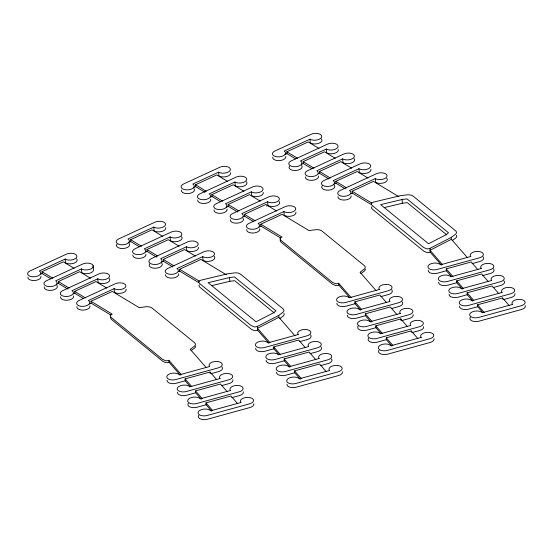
<?xml version="1.0" encoding="UTF-8"?>
<svg xmlns="http://www.w3.org/2000/svg" width="553" height="553" viewBox="0 0 553 553"><rect width="100%" height="100%" fill="white"/><g stroke="black" fill="none" stroke-linecap="round" stroke-linejoin="round"><path stroke-width="0.83" d="M110.337 317.47L111.416 319.399L162.817 361.344L165.99 362.664A3.138 1.618 -4 0 0 166.951 362.664L168.997 362.187L180.326 375.19M191.006 350.733L194.725 347.948A6.588 3.401 -4 0 0 195.555 346.199M278.74 315.452L283.081 312.203A6.588 3.401 -4 0 0 282.984 308.795L240.61 274.219A6.588 3.401 -4 0 0 234.866 272.857L227.663 273.77L200.725 280.233L199.128 281.069A3.138 1.618 -4 0 0 198.755 281.546L198.845 282.631L199.778 283.654L251.173 325.593L254.352 326.92A3.138 1.618 -4 0 0 255.313 326.913L257.352 326.443L278.74 315.452L278.871 317.325L294.949 335.775M279.624 318.735L283.343 315.95A6.588 3.401 -4 0 0 283.924 313.33M360.812 273.673L364.538 270.887A6.588 3.401 -4 0 0 365.367 269.131M451.276 237.403L455.617 234.154A6.588 3.401 -4 0 0 455.52 230.746L413.146 196.17A6.588 3.401 -4 0 0 407.402 194.808L400.206 195.721L373.261 202.184L371.664 203.02A3.138 1.618 -4 0 0 371.291 203.504L371.381 204.582L372.314 205.605L423.709 247.544L426.888 248.871A3.138 1.618 -4 0 0 427.849 248.864L429.888 248.394L451.276 237.403L451.407 239.276L467.485 257.726M452.16 240.686L455.879 237.908A6.588 3.401 -4 0 0 456.46 235.281M278.871 317.325L257.484 328.316L269.954 342.618M451.407 239.276L430.02 250.267L442.49 264.569M218.649 172.142L192.817 184.066A6.588 3.401 -4 0 1 191.746 188.912A6.588 3.401 -4 0 1 182.511 188.829A6.588 3.401 -4 0 1 183.582 183.983L219.728 167.296A6.588 3.401 -4 0 1 228.963 167.379A6.588 3.401 -4 0 1 227.891 172.225A6.588 3.401 -4 0 1 218.649 172.142L218.912 175.895A6.588 3.401 -4 0 0 226.682 176.511A6.588 3.401 -4 0 0 230.58 172.681M204.99 192.299L195.631 186.644L195.499 184.764L216.831 174.921L227.629 181.446M193.723 187.522L195.631 186.644M309.998 139.162L284.166 151.087A6.588 3.401 -4 0 1 283.095 155.925A6.588 3.401 -4 0 1 273.853 155.842A6.588 3.401 -4 0 1 274.924 150.997L311.069 134.317A6.588 3.401 -4 0 1 320.311 134.4A6.588 3.401 -4 0 1 319.233 139.245A6.588 3.401 -4 0 1 309.998 139.162L310.261 142.909A6.588 3.401 -4 0 0 318.791 143.282A6.588 3.401 -4 0 0 321.452 138.872M295.613 158.877L286.972 153.658L286.841 151.785L308.173 141.934L318.977 148.46M285.065 154.543L286.972 153.658M65.171 259.06L39.339 270.984A6.588 3.401 -4 0 1 38.268 275.829A6.588 3.401 -4 0 1 29.026 275.747A6.588 3.401 -4 0 1 30.104 270.901L66.242 254.221A6.588 3.401 -4 0 1 75.485 254.304A6.588 3.401 -4 0 1 74.406 259.143A6.588 3.401 -4 0 1 65.171 259.06L65.434 262.813A6.588 3.401 -4 0 0 73.964 263.187A6.588 3.401 -4 0 0 76.625 258.769M234.984 181.999L209.152 193.923A6.588 3.401 -4 0 1 208.073 198.769A6.588 3.401 -4 0 1 198.838 198.679A6.588 3.401 -4 0 1 199.91 193.84L236.055 177.154A6.588 3.401 -4 0 1 245.297 177.236A6.588 3.401 -4 0 1 244.219 182.082A6.588 3.401 -4 0 1 234.984 181.999L235.246 185.753A6.588 3.401 -4 0 0 243.776 186.126A6.588 3.401 -4 0 0 246.438 181.709M50.786 278.781L42.146 273.562L42.014 271.689L63.346 261.839L74.15 268.364M220.599 201.721L211.958 196.495L211.827 194.621L233.159 184.778L243.963 191.297M40.874 274.15L42.146 273.562M210.686 197.082L211.958 196.495M153.789 227.062L127.957 238.986A6.588 3.401 -4 0 1 126.886 243.832A6.588 3.401 -4 0 1 117.644 243.749A6.588 3.401 -4 0 1 118.722 238.903L154.868 222.223A6.588 3.401 -4 0 1 164.103 222.306A6.588 3.401 -4 0 1 163.031 227.152A6.588 3.401 -4 0 1 153.789 227.062L154.052 230.815A6.588 3.401 -4 0 0 161.815 231.431A6.588 3.401 -4 0 0 165.713 227.608M326.325 149.013L300.493 160.937A6.588 3.401 -4 0 1 299.422 165.782A6.588 3.401 -4 0 1 290.18 165.7A6.588 3.401 -4 0 1 291.258 160.854L327.404 144.174A6.588 3.401 -4 0 1 336.639 144.257A6.588 3.401 -4 0 1 335.567 149.103A6.588 3.401 -4 0 1 326.325 149.013L326.588 152.766A6.588 3.401 -4 0 0 334.358 153.381A6.588 3.401 -4 0 0 338.249 149.559M139.411 246.783L130.771 241.564L130.639 239.691L151.971 229.841L162.769 236.366M311.947 168.734L303.307 163.515L303.175 161.642L324.507 151.792L335.305 158.317M128.856 242.449L130.771 241.564M301.392 164.4L303.307 163.515M81.498 268.917L55.666 280.841A6.588 3.401 -4 0 1 54.595 285.687A6.588 3.401 -4 0 1 45.353 285.604A6.588 3.401 -4 0 1 46.431 280.758L82.577 264.071A6.588 3.401 -4 0 1 91.812 264.154A6.588 3.401 -4 0 1 90.74 269A6.588 3.401 -4 0 1 81.498 268.917L81.761 272.67A6.588 3.401 -4 0 0 89.531 273.286A6.588 3.401 -4 0 0 93.422 269.463L93.167 265.71M251.311 191.856L225.479 203.781A6.588 3.401 -4 0 1 224.407 208.619A6.588 3.401 -4 0 1 215.165 208.536A6.588 3.401 -4 0 1 216.244 203.691L252.382 187.011A6.588 3.401 -4 0 1 261.624 187.094A6.588 3.401 -4 0 1 260.553 191.939A6.588 3.401 -4 0 1 251.311 191.856L251.574 195.603A6.588 3.401 -4 0 0 259.336 196.218A6.588 3.401 -4 0 0 263.235 192.396M67.832 289.074L58.473 283.419L58.342 281.546L79.673 271.696L90.471 278.221M237.645 212.013L228.278 206.359L228.147 204.479L249.479 194.635L260.283 201.161M56.565 284.304L58.473 283.419M226.377 207.237L228.278 206.359M170.117 236.919L144.292 248.843A6.588 3.401 -4 0 1 143.213 253.689A6.588 3.401 -4 0 1 133.978 253.606A6.588 3.401 -4 0 1 135.05 248.76L171.195 232.073A6.588 3.401 -4 0 1 180.43 232.163A6.588 3.401 -4 0 1 179.359 237.002A6.588 3.401 -4 0 1 170.117 236.919L170.379 240.673A6.588 3.401 -4 0 0 178.916 241.046A6.588 3.401 -4 0 0 181.578 236.629M342.66 158.87L316.828 170.794A6.588 3.401 -4 0 1 315.749 175.64A6.588 3.401 -4 0 1 306.514 175.557A6.588 3.401 -4 0 1 307.586 170.711L343.731 154.031A6.588 3.401 -4 0 1 352.966 154.114A6.588 3.401 -4 0 1 351.895 158.953A6.588 3.401 -4 0 1 342.66 158.87L342.915 162.623A6.588 3.401 -4 0 0 351.452 162.997A6.588 3.401 -4 0 0 354.114 158.58M156.451 257.083L147.091 251.421L146.96 249.548L168.292 239.705L179.089 246.223M328.987 179.034L319.627 173.379L319.496 171.499L340.828 161.656L351.632 168.181M145.819 252.009L147.091 251.421M318.355 173.96L319.627 173.379M97.833 278.774L72.001 290.698A6.588 3.401 -4 0 1 70.922 295.544A6.588 3.401 -4 0 1 61.687 295.461A6.588 3.401 -4 0 1 62.759 290.615L98.904 273.929A6.588 3.401 -4 0 1 108.146 274.012A6.588 3.401 -4 0 1 107.068 278.857A6.588 3.401 -4 0 1 97.833 278.774L98.095 282.528A6.588 3.401 -4 0 0 106.625 282.901A6.588 3.401 -4 0 0 109.287 278.484M267.638 201.707L241.813 213.631A6.588 3.401 -4 0 1 240.735 218.476A6.588 3.401 -4 0 1 231.5 218.394A6.588 3.401 -4 0 1 232.571 213.548L268.717 196.868A6.588 3.401 -4 0 1 277.952 196.951A6.588 3.401 -4 0 1 276.88 201.797A6.588 3.401 -4 0 1 267.638 201.707L267.901 205.46L266.594 206.069M83.434 298.502L74.793 293.284L74.662 291.403L95.994 281.56L106.791 288.085M253.246 221.435L244.606 216.216L244.474 214.343L265.806 204.492L276.604 211.018M73.528 293.864L74.793 293.284M243.341 216.804L244.606 216.216M186.451 246.776L160.619 258.7A6.588 3.401 -4 0 1 159.547 263.546A6.588 3.401 -4 0 1 150.305 263.463A6.588 3.401 -4 0 1 151.377 258.617L187.522 241.931A6.588 3.401 -4 0 1 196.764 242.014A6.588 3.401 -4 0 1 195.686 246.859A6.588 3.401 -4 0 1 186.451 246.776L186.714 250.53A6.588 3.401 -4 0 0 194.476 251.145A6.588 3.401 -4 0 0 198.375 247.322M358.987 168.727L333.155 180.651A6.588 3.401 -4 0 1 332.083 185.497A6.588 3.401 -4 0 1 322.841 185.414A6.588 3.401 -4 0 1 323.913 180.568L360.058 163.882A6.588 3.401 -4 0 1 369.3 163.964A6.588 3.401 -4 0 1 368.222 168.81A6.588 3.401 -4 0 1 358.987 168.727L359.25 172.481A6.588 3.401 -4 0 0 367.012 173.096A6.588 3.401 -4 0 0 370.911 169.273M172.771 266.94L163.412 261.286L163.28 259.405L184.612 249.562L195.416 256.087M345.307 188.891L335.947 183.237L335.816 181.356L357.148 171.513L367.952 178.038M161.511 262.163L163.412 261.286M334.053 184.114L335.947 183.237M114.16 288.631L88.328 300.555A6.588 3.401 -4 0 1 87.256 305.401A6.588 3.401 -4 0 1 78.014 305.311A6.588 3.401 -4 0 1 79.093 300.473L115.231 283.786A6.588 3.401 -4 0 1 124.473 283.869A6.588 3.401 -4 0 1 123.395 288.714A6.588 3.401 -4 0 1 114.16 288.631L114.423 292.385A6.588 3.401 -4 0 0 122.185 293A6.588 3.401 -4 0 0 126.084 289.171M283.972 211.564L258.14 223.488A6.588 3.401 -4 0 1 257.062 228.334A6.588 3.401 -4 0 1 247.827 228.251A6.588 3.401 -4 0 1 248.898 223.405L285.044 206.718A6.588 3.401 -4 0 1 294.286 206.808A6.588 3.401 -4 0 1 293.208 211.647A6.588 3.401 -4 0 1 283.972 211.564L284.235 215.317A6.588 3.401 -4 0 0 291.998 215.933A6.588 3.401 -4 0 0 295.896 212.11M110.904 315.092L91.114 303.141L90.982 301.267L112.314 291.417L139.176 307.648L146.379 306.728A6.588 3.401 -4 0 1 152.123 308.09L194.497 342.673A6.588 3.401 -4 0 1 194.594 346.074L190.253 349.323L206.331 367.773M280.71 238.032L260.926 226.073L260.795 224.2L282.127 214.357L308.989 230.58L316.185 229.661A6.588 3.401 -4 0 1 321.929 231.03L364.303 265.606A6.588 3.401 -4 0 1 364.406 269.007L360.065 272.256L376.144 290.705M89.22 304.012L91.114 303.141M259.032 226.951L260.926 226.073M202.778 256.633L176.946 268.558A6.588 3.401 -4 0 1 175.875 273.403A6.588 3.401 -4 0 1 166.633 273.32A6.588 3.401 -4 0 1 167.711 268.475L203.857 251.788A6.588 3.401 -4 0 1 213.092 251.871A6.588 3.401 -4 0 1 212.02 256.716A6.588 3.401 -4 0 1 202.778 256.633L203.041 260.387A6.588 3.401 -4 0 0 211.571 260.76A6.588 3.401 -4 0 0 214.232 256.343M375.314 178.584L349.482 190.509A6.588 3.401 -4 0 1 348.411 195.354A6.588 3.401 -4 0 1 339.169 195.271A6.588 3.401 -4 0 1 340.247 190.426L376.393 173.739A6.588 3.401 -4 0 1 385.628 173.822A6.588 3.401 -4 0 1 384.556 178.667A6.588 3.401 -4 0 1 375.314 178.584L375.577 182.338A6.588 3.401 -4 0 0 384.107 182.711A6.588 3.401 -4 0 0 386.775 178.294M198.79 282.652L179.732 271.143L179.601 269.27L200.933 259.419L226.343 274.772M371.326 204.603L352.268 193.094L352.137 191.22L373.469 181.37L398.879 196.723M178.474 271.723L179.732 271.143M351.01 193.674L352.268 193.094M351.141 297.549L338.678 283.247L336.632 283.724A3.138 1.618 -4 0 1 335.671 283.724L332.498 282.403L281.097 240.458L280.164 239.435L280.081 238.357A3.138 1.618 -4 0 1 280.454 237.88L282.051 237.037L260.795 224.2M441.488 265.143L430.151 252.147L428.112 252.617A3.138 1.618 -4 0 1 427.151 252.617L423.971 251.297L372.577 209.352L371.644 208.336L371.554 207.251A3.138 1.618 -4 0 1 371.927 206.774M349.572 297.479L338.809 285.127L336.763 285.597A3.138 1.618 -4 0 1 335.802 285.604L332.63 284.277L281.228 242.338L280.295 241.315L280.205 240.237A3.138 1.618 -4 0 1 280.302 240.071M181.329 374.616L168.865 360.314L166.826 360.791A3.138 1.618 -4 0 1 165.859 360.791L162.686 359.464L111.284 317.526L110.358 316.503L110.268 315.424A3.138 1.618 -4 0 1 110.641 314.94L112.238 314.104L90.982 301.267M268.952 343.192L257.615 330.189L255.576 330.666A3.138 1.618 -4 0 1 254.615 330.666L251.435 329.346L200.041 287.401L199.108 286.385L199.018 285.3A3.138 1.618 -4 0 1 199.391 284.823M451.4 276.521L446.361 270.742L446.23 268.869L471.204 261.991L477.923 269.698M446.361 270.742L437.368 273.217A6.588 3.401 -4 0 1 428.229 270.161M472.096 263.657L479.686 261.569A6.588 3.401 -4 0 0 483.115 256.917M360.611 310.143L355.019 303.721L354.888 301.848L379.863 294.977L386.575 302.678M355.019 303.721L346.026 306.196A6.588 3.401 -4 0 1 336.881 303.141M380.754 296.643L388.344 294.555A6.588 3.401 -4 0 0 391.773 289.896M462.398 289.143L456.806 282.721L456.674 280.848L481.649 273.977L488.361 281.677M456.806 282.721L447.806 285.203A6.588 3.401 -4 0 1 438.66 282.148M482.541 275.643L490.124 273.555A6.588 3.401 -4 0 0 493.553 268.896M371.056 322.123L365.457 315.708L365.333 313.827L390.307 306.956L397.019 314.657M365.457 315.708L356.457 318.182A6.588 3.401 -4 0 1 347.319 315.127M391.192 308.622L398.775 306.535A6.588 3.401 -4 0 0 402.204 301.883M472.843 301.122L467.25 294.708L467.119 292.827L492.094 285.956L498.806 293.657M278.864 354.57L273.825 348.791L273.694 346.918L298.668 340.04L305.387 347.747M467.25 294.708L458.237 297.189A6.588 3.401 -4 0 1 449.098 294.134M493.062 287.601L500.555 285.542A6.588 3.401 -4 0 0 503.983 280.883M273.825 348.791L264.832 351.266A6.588 3.401 -4 0 1 255.686 348.21M299.56 341.706L307.15 339.618A6.588 3.401 -4 0 0 310.579 334.959M380.941 333.466L375.902 327.687L375.77 325.814L400.752 318.936L407.464 326.643M190.239 386.568L185.207 380.789L185.075 378.909L210.05 372.038L216.762 379.738M375.902 327.687L366.895 330.169A6.588 3.401 -4 0 1 359.706 329.851A6.588 3.401 -4 0 1 358.171 326.229M401.713 320.588L409.213 318.521A6.588 3.401 -4 0 0 413.112 314.698M185.207 380.789L176.213 383.264A6.588 3.401 -4 0 1 167.068 380.208M210.942 373.704L218.532 371.616A6.588 3.401 -4 0 0 221.96 366.957M482.721 312.466L477.681 306.694L477.55 304.814L502.532 297.943L509.244 305.643M289.862 367.192L284.27 360.77L284.138 358.897L309.113 352.026L315.825 359.726M477.681 306.694L468.674 309.168A6.588 3.401 -4 0 1 459.529 306.113M503.493 299.588L510.993 297.528A6.588 3.401 -4 0 0 514.891 293.698M284.27 360.77L275.27 363.252A6.588 3.401 -4 0 1 266.124 360.197M310.005 353.692L317.588 351.604A6.588 3.401 -4 0 0 321.017 346.945M391.932 346.088L386.34 339.673L386.208 337.793L411.183 330.922L417.895 338.623M201.244 399.19L195.651 392.768L195.52 390.895L220.495 384.024L227.207 391.724M386.34 339.673L377.326 342.155A6.588 3.401 -4 0 1 370.137 341.837A6.588 3.401 -4 0 1 368.602 338.215M412.151 332.567L419.644 330.507A6.588 3.401 -4 0 0 423.543 326.678M195.651 392.768L186.644 395.25A6.588 3.401 -4 0 1 177.506 392.195M221.387 385.69L228.963 383.602A6.588 3.401 -4 0 0 232.861 379.773M300.307 379.171L294.714 372.757L294.583 370.876L319.558 364.005L326.27 371.706M294.714 372.757L285.701 375.231A6.588 3.401 -4 0 1 276.562 372.176M320.519 365.651L328.019 363.591A6.588 3.401 -4 0 0 331.447 358.932M211.688 411.169L206.096 404.755L205.965 402.874L230.94 396.003L237.652 403.704M206.096 404.755L197.082 407.229A6.588 3.401 -4 0 1 189.893 406.918A6.588 3.401 -4 0 1 188.359 403.289M231.901 397.648L239.401 395.589A6.588 3.401 -4 0 0 243.299 391.759M402.093 199.502L380.637 204.645L428.554 243.749L445.587 234.997L448.524 232.792L406.967 198.88L402.093 199.502L402.356 203.255L384.204 207.603M229.557 277.551L208.101 282.694L256.018 321.798L273.051 313.046L275.988 310.841L234.431 276.929L229.557 277.551L229.82 281.304L211.668 285.652M402.356 203.255L407.229 202.633L446.81 234.928M229.82 281.304L234.693 280.682L274.274 312.977M286.841 151.785L297.645 158.31M303.175 161.642L313.973 168.167M319.496 171.499L330.293 178.025M335.816 181.356L346.62 187.882M352.137 191.22L371.927 203.172M195.499 184.764L206.297 191.29M211.827 194.621L222.631 201.147M228.147 204.479L238.951 211.004M244.474 214.343L255.272 220.868M130.639 239.691L141.437 246.216M146.96 249.548L157.757 256.074M163.28 259.405L174.084 265.931M179.601 269.27L199.391 281.221M42.014 271.689L52.818 278.214M58.342 281.546L69.139 288.072M74.662 291.403L85.459 297.929M446.23 268.869L452.942 276.569M456.674 280.848L463.386 288.548M467.119 292.827L473.831 300.535M477.55 304.814L484.269 312.514M354.888 301.848L361.6 309.549M365.333 313.827L372.045 321.535M375.77 325.814L382.489 333.514M386.208 337.793L392.92 345.501M273.694 346.918L280.406 354.618M284.138 358.897L290.85 366.598M294.583 370.876L301.295 378.584M185.075 378.909L191.787 386.616M195.52 390.895L202.232 398.595M205.965 402.874L212.677 410.582M502.532 297.943L502.615 299.194M429.888 248.394L430.151 252.147M411.183 330.922L411.273 332.173M400.752 318.936L400.835 320.187M338.678 283.247L338.809 285.127M257.352 326.443L257.615 330.189M210.05 372.038L210.14 373.289M168.865 360.314L168.997 362.187M40.95 276.286A6.588 3.401 -4 0 1 34.542 280.523A6.588 3.401 -4 0 1 27.913 277.06M56.814 285.313A6.588 3.401 -4 0 1 51.733 290.297A6.588 3.401 -4 0 1 44.24 286.917M253.73 403.745A6.588 3.401 -4 0 1 249.832 407.568L207.513 419.215A6.588 3.401 -4 0 1 200.331 418.904A6.588 3.401 -4 0 1 198.797 415.275M89.939 305.857A6.588 3.401 -4 0 1 83.531 310.088A6.588 3.401 -4 0 1 76.902 306.625M73.611 296A6.588 3.401 -4 0 1 67.203 300.238A6.588 3.401 -4 0 1 60.574 296.774M129.105 243.458A6.588 3.401 -4 0 1 123.167 248.525A6.588 3.401 -4 0 1 116.953 244.177M145.902 254.145A6.588 3.401 -4 0 1 139.494 258.382A6.588 3.401 -4 0 1 132.865 254.919M286.993 384.162A6.588 3.401 -4 0 0 296.138 387.218L338.457 375.57A6.588 3.401 -4 0 0 342.355 371.747M178.564 273.859A6.588 3.401 -4 0 1 172.156 278.09A6.588 3.401 -4 0 1 165.52 274.627M161.759 263.173A6.588 3.401 -4 0 1 155.822 268.24A6.588 3.401 -4 0 1 149.607 263.892M242.954 218.103A6.588 3.401 -4 0 1 237.873 223.087A6.588 3.401 -4 0 1 230.38 219.707M259.751 228.79A6.588 3.401 -4 0 1 253.343 233.027A6.588 3.401 -4 0 1 246.714 229.564M227.089 209.082A6.588 3.401 -4 0 1 220.688 213.313A6.588 3.401 -4 0 1 214.052 209.85M210.762 199.225A6.588 3.401 -4 0 1 204.354 203.456A6.588 3.401 -4 0 1 197.725 199.992M193.965 188.538A6.588 3.401 -4 0 1 188.884 193.522A6.588 3.401 -4 0 1 181.391 190.135M279.099 201.423A6.588 3.401 -4 0 1 276.431 205.834A6.588 3.401 -4 0 1 267.901 205.46M433.981 338.664A6.588 3.401 -4 0 1 430.082 342.494L387.764 354.134A6.588 3.401 -4 0 1 380.575 353.823A6.588 3.401 -4 0 1 379.04 350.194M301.641 165.409A6.588 3.401 -4 0 1 295.703 170.476A6.588 3.401 -4 0 1 289.489 166.128M318.438 176.096A6.588 3.401 -4 0 1 312.03 180.333A6.588 3.401 -4 0 1 305.401 176.87M351.1 195.81A6.588 3.401 -4 0 1 344.692 200.041A6.588 3.401 -4 0 1 338.056 196.585M334.295 185.124A6.588 3.401 -4 0 1 328.358 190.191A6.588 3.401 -4 0 1 322.15 185.843M285.777 156.388A6.588 3.401 -4 0 1 279.369 160.619A6.588 3.401 -4 0 1 272.74 157.156M525.322 305.685A6.588 3.401 -4 0 1 521.424 309.507L479.105 321.155A6.588 3.401 -4 0 1 471.916 320.844A6.588 3.401 -4 0 1 470.382 317.215M470.776 256.481L440.534 264.804A6.588 3.401 -4 0 0 431.886 263.47A6.588 3.401 -4 0 0 428.457 268.129A6.588 3.401 -4 0 0 437.105 269.463L479.423 257.822A6.588 3.401 -4 0 0 482.852 253.163A6.588 3.401 -4 0 0 474.204 251.829A6.588 3.401 -4 0 0 470.776 256.481M379.434 289.468L349.192 297.791A6.588 3.401 -4 0 0 340.544 296.456A6.588 3.401 -4 0 0 337.116 301.109A6.588 3.401 -4 0 0 345.763 302.45L388.082 290.802A6.588 3.401 -4 0 0 391.51 286.143A6.588 3.401 -4 0 0 382.863 284.809A6.588 3.401 -4 0 0 379.434 289.468M481.214 268.468L450.971 276.79A6.588 3.401 -4 0 0 442.324 275.456A6.588 3.401 -4 0 0 438.895 280.115A6.588 3.401 -4 0 0 447.543 281.449L489.861 269.802A6.588 3.401 -4 0 0 493.29 265.143A6.588 3.401 -4 0 0 484.642 263.809A6.588 3.401 -4 0 0 481.214 268.468M389.865 301.447L359.623 309.77A6.588 3.401 -4 0 0 350.975 308.436A6.588 3.401 -4 0 0 347.547 313.095A6.588 3.401 -4 0 0 356.194 314.429L398.513 302.788A6.588 3.401 -4 0 0 401.941 298.129A6.588 3.401 -4 0 0 393.294 296.795A6.588 3.401 -4 0 0 389.865 301.447M491.645 280.454L461.402 288.777A6.588 3.401 -4 0 0 452.755 287.442A6.588 3.401 -4 0 0 449.326 292.102A6.588 3.401 -4 0 0 457.974 293.436L500.292 281.788A6.588 3.401 -4 0 0 503.721 277.129A6.588 3.401 -4 0 0 495.073 275.795A6.588 3.401 -4 0 0 491.645 280.454M298.24 334.53L267.998 342.853A6.588 3.401 -4 0 0 259.35 341.519A6.588 3.401 -4 0 0 255.921 346.178A6.588 3.401 -4 0 0 264.569 347.512L306.887 335.865A6.588 3.401 -4 0 0 310.316 331.212A6.588 3.401 -4 0 0 301.668 329.878A6.588 3.401 -4 0 0 298.24 334.53M400.303 313.433L370.061 321.756A6.588 3.401 -4 0 0 361.413 320.422A6.588 3.401 -4 0 0 357.985 325.081A6.588 3.401 -4 0 0 366.632 326.415L408.95 314.768A6.588 3.401 -4 0 0 412.379 310.115A6.588 3.401 -4 0 0 403.731 308.774A6.588 3.401 -4 0 0 400.303 313.433M209.622 366.528L179.379 374.851A6.588 3.401 -4 0 0 170.732 373.517A6.588 3.401 -4 0 0 167.303 378.176A6.588 3.401 -4 0 0 175.951 379.51L218.269 367.863A6.588 3.401 -4 0 0 221.698 363.21A6.588 3.401 -4 0 0 213.05 361.876A6.588 3.401 -4 0 0 209.622 366.528M502.083 292.44L471.84 300.763A6.588 3.401 -4 0 0 463.193 299.429A6.588 3.401 -4 0 0 459.764 304.081A6.588 3.401 -4 0 0 468.412 305.415L510.73 293.774A6.588 3.401 -4 0 0 514.159 289.115A6.588 3.401 -4 0 0 505.511 287.781A6.588 3.401 -4 0 0 502.083 292.44M308.678 346.517L278.436 354.839A6.588 3.401 -4 0 0 269.788 353.505A6.588 3.401 -4 0 0 266.359 358.164A6.588 3.401 -4 0 0 275.007 359.498L317.325 347.851A6.588 3.401 -4 0 0 320.754 343.192A6.588 3.401 -4 0 0 312.106 341.858A6.588 3.401 -4 0 0 308.678 346.517M410.734 325.42L380.492 333.742A6.588 3.401 -4 0 0 371.844 332.408A6.588 3.401 -4 0 0 368.416 337.067A6.588 3.401 -4 0 0 377.063 338.401L419.381 326.754A6.588 3.401 -4 0 0 422.81 322.095A6.588 3.401 -4 0 0 414.162 320.761A6.588 3.401 -4 0 0 410.734 325.42M220.059 378.515L189.81 386.837A6.588 3.401 -4 0 0 181.17 385.503A6.588 3.401 -4 0 0 177.741 390.162A6.588 3.401 -4 0 0 186.382 391.496L228.7 379.849A6.588 3.401 -4 0 0 232.129 375.19A6.588 3.401 -4 0 0 223.488 373.856A6.588 3.401 -4 0 0 220.059 378.515M512.52 304.42L482.271 312.742A6.588 3.401 -4 0 0 473.631 311.408A6.588 3.401 -4 0 0 470.202 316.067A6.588 3.401 -4 0 0 478.843 317.401L521.161 305.761A6.588 3.401 -4 0 0 524.59 301.102A6.588 3.401 -4 0 0 515.949 299.767A6.588 3.401 -4 0 0 512.52 304.42M319.109 358.503L288.866 366.826A6.588 3.401 -4 0 0 280.219 365.492A6.588 3.401 -4 0 0 276.79 370.151A6.588 3.401 -4 0 0 285.438 371.485L327.756 359.837A6.588 3.401 -4 0 0 331.185 355.178A6.588 3.401 -4 0 0 322.537 353.844A6.588 3.401 -4 0 0 319.109 358.503M421.172 337.406L390.93 345.729A6.588 3.401 -4 0 0 382.282 344.395A6.588 3.401 -4 0 0 378.853 349.047A6.588 3.401 -4 0 0 387.501 350.388L429.819 338.74A6.588 3.401 -4 0 0 433.248 334.081A6.588 3.401 -4 0 0 424.6 332.747A6.588 3.401 -4 0 0 421.172 337.406M230.49 390.501L200.248 398.824A6.588 3.401 -4 0 0 191.601 397.489A6.588 3.401 -4 0 0 188.172 402.149A6.588 3.401 -4 0 0 196.82 403.483L239.138 391.835A6.588 3.401 -4 0 0 242.567 387.176A6.588 3.401 -4 0 0 233.919 385.842A6.588 3.401 -4 0 0 230.49 390.501M329.547 370.489L299.304 378.812A6.588 3.401 -4 0 0 290.657 377.478A6.588 3.401 -4 0 0 287.228 382.13A6.588 3.401 -4 0 0 295.876 383.464L338.194 371.823A6.588 3.401 -4 0 0 341.623 367.164A6.588 3.401 -4 0 0 332.975 365.83A6.588 3.401 -4 0 0 329.547 370.489M240.928 402.487L210.679 410.81A6.588 3.401 -4 0 0 202.039 409.469A6.588 3.401 -4 0 0 198.61 414.128A6.588 3.401 -4 0 0 207.251 415.462L249.569 403.821A6.588 3.401 -4 0 0 253.004 399.162A6.588 3.401 -4 0 0 244.357 397.828A6.588 3.401 -4 0 0 240.928 402.487"/></g></svg>
